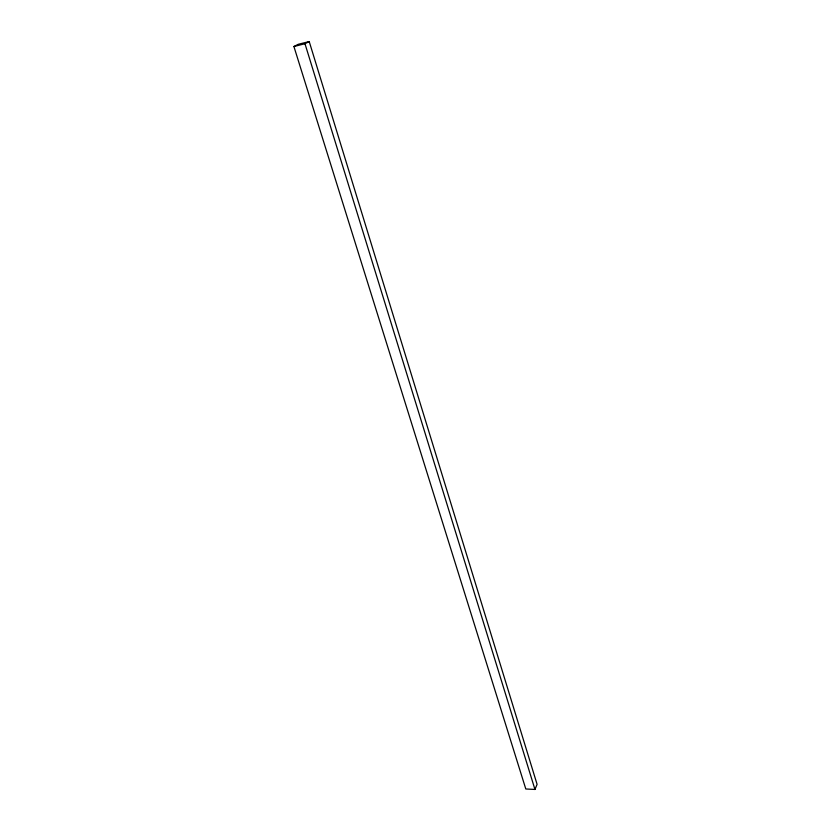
<?xml version="1.0" encoding="UTF-8"?>
<svg xmlns="http://www.w3.org/2000/svg" width="831" height="831" viewBox="0 0 831 831"><rect width="100%" height="100%" fill="white"/><g stroke="black" fill="none" stroke-linecap="round" stroke-linejoin="round"><path stroke-width="1.25" d="M534.956 789.45L537.086 784.329L309.215 41.55L298.204 44.313L293.914 46.515L525.805 788.983L534.956 789.45L304.977 43.742L309.215 41.55M293.914 46.515L304.977 43.742"/></g></svg>
